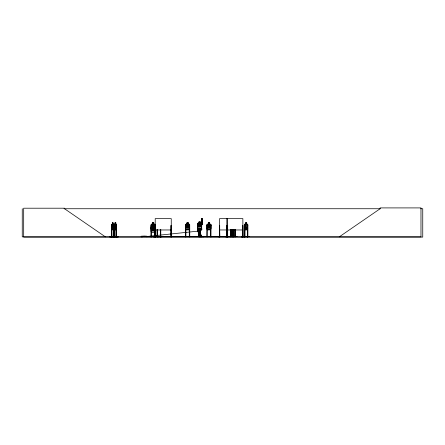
<?xml version="1.0" encoding="UTF-8"?>
<svg xmlns="http://www.w3.org/2000/svg" width="445" height="445" viewBox="0 0 445 445"><rect width="100%" height="100%" fill="white"/><g stroke="black" fill="none" stroke-linecap="round" stroke-linejoin="round"><path stroke-width="0.67" d="M200.25 221.977L200.25 223.251L200.951 223.668L200.945 226.004L200.25 227.006L198.948 227.006L198.248 226.004L198.253 223.668L198.948 223.251L198.904 221.938L200.3 221.955L200.3 223.206L201.251 223.19L201.691 223.657M201.735 223.268L201.735 222.239M202.219 223.268L202.219 222.239M201.724 223.195L201.724 224.714L202.208 224.747L202.208 224.052M202.219 223.779L202.208 223.195M202.214 224.269L202.208 223.629M201.724 224.747L201.719 224.464L202.208 224.747M202.186 219.819L202.18 220.52L201.696 220.52L201.702 219.819L202.186 219.819L202.202 221.059M201.719 220.687L201.713 218.623L202.197 218.623L202.202 220.687M197.619 229.414L198.27 229.431L197.619 229.414L197.636 229.932C199.46 229.92 196.562 229.748 197.992 229.887M200.016 236.818L200.5 234.131L200.361 236.618M218.083 236.818L221.082 236.623M200.517 234.131L200.111 236.818L200.072 229.765L200.545 229.765L200.5 234.921M116.195 229.792L116.468 224.658L115.75 224.169M116.468 228.407L116.24 229.792L114.61 229.792L114.398 228.407L114.649 229.792M231.216 236.846L231.15 229.514M232.679 236.846L232.696 229.514M235.005 236.846L235.06 229.514M235.094 236.818L235.077 236.44M109.676 236.818L118.253 236.823M109.676 236.64L118.225 236.851M116.045 236.846L116.089 228.847M199.883 236.818L200.484 234.131L201.34 236.818M200.478 234.131L199.794 236.618M247.77 228.407L247.398 229.792L244.828 229.792L244.494 228.407L244.867 229.792M237.046 236.618L225.315 236.796M243.026 236.823L242.97 225.515L242.592 225.515L242.67 236.851M155.172 228.407L154.693 229.792L151.417 229.792L150.989 228.407L151.456 229.748L154.665 229.748M154.665 232.468L155.127 231.116M155.177 231.122L154.693 232.513L151.417 232.513L150.989 231.122L150.989 224.664L151.434 224.169L152.385 224.169M189.681 228.402L189.214 229.748L186.004 229.748L185.587 228.402L185.587 224.686L186.004 224.213L189.214 224.213M189.726 228.407L189.247 229.792L185.971 229.792L185.537 228.407M155.995 236.64L155.967 236.501M185.432 236.818L185.47 236.44M206.786 236.64L206.886 224.664L207.331 224.169L208.282 224.169M111.639 236.851L111.651 224.664L112.368 224.169M114.654 224.169L114.465 228.402M201.696 220.52L201.713 218.623M202.18 220.52L202.197 218.623M153.063 225.954C152.59 223.835 150.944 224.669 152.791 226.271C150.332 228.925 153.341 228.029 153.019 226.505C153.191 227.801 155.511 229.136 153.364 226.277C155.322 224.302 153.481 223.985 153.086 226.004M244.872 224.169L244.494 224.664L244.889 224.213L247.398 224.163L246.652 224.163L247.186 224.681L247.186 227.284L246.641 228.402L245.623 228.402L245.078 227.284L245.078 224.681L245.623 224.213L245.657 222.817L246.675 222.817M198.904 223.212L197.997 223.19L197.508 223.651L198.019 223.234M201.296 228.902L201.769 228.897M339.279 236.851L380.13 208.738L380.13 207.91L420.976 207.91L420.976 236.851L22.25 236.851L22.25 208.738M152.429 226.933L151.734 227.395L151.734 229.998L152.429 231.116L153.731 231.116L154.432 229.998L154.432 227.395L153.731 226.933M197.936 229.898L197.914 223.568L197.53 223.574L197.608 229.909L197.636 228.741M201.769 228.964L198.019 229.03M197.602 228.908L197.986 228.919L197.875 229.959M197.914 223.635L197.53 223.635L197.502 227.017L197.981 228.257L201.257 228.257L201.691 226.989L201.691 223.635L201.307 223.613M197.547 228.741L198.019 228.741M201.324 228.719L201.796 228.719L201.769 229.87L201.312 229.881L201.307 223.551L201.691 223.546L201.685 229.887L197.563 229.826M197.897 228.991L197.602 228.997M197.986 229.175L201.296 229.225M197.552 229.754L201.802 229.726M64.013 208.738L380.341 208.738M420.664 208.738L422.75 208.738L422.75 237.09L23.685 237.09L23.685 208.204L64.536 208.204L64.536 208.738L105.382 236.851M201.68 218.69L202.163 218.69M201.707 219.324L202.191 219.335M198.948 221.999L200.25 221.999M115.116 222.773L114.799 227.284L115.138 228.402L115.772 228.402L116.112 227.284L115.795 222.773L115.077 222.773L115.099 224.213M112.351 222.817L113.019 222.817M115.099 222.817L115.772 222.817M152.429 222.817L153.731 222.817L153.731 224.213L154.432 224.681L154.432 227.284L153.731 228.402L152.429 228.402L151.734 227.284L151.734 224.681L152.429 224.213L152.385 222.773L153.781 222.773L153.781 224.169L154.682 224.169L155.172 224.658M188.285 222.817L186.983 222.817L186.983 224.213L186.283 224.681L186.283 227.284L186.983 228.402L188.285 228.402L188.98 227.284L188.98 224.681L188.285 224.213L188.33 222.773L186.933 222.773L186.933 224.169L185.982 224.169L185.537 224.664L185.515 236.851M208.327 222.817L209.634 222.817L209.634 224.213L210.329 224.681L210.329 227.284L209.634 228.402L208.327 228.402L207.631 227.284L207.631 224.681L208.327 224.213L208.282 222.773L209.678 222.773L209.678 224.169L210.58 224.169L211.075 224.658L211.075 228.407L210.596 229.792L207.32 229.792L206.886 228.407M197.997 223.212L201.251 223.206L201.646 223.674L201.646 227.006L201.223 228.218L198.014 228.196M113.002 224.169L113.481 224.169L113.698 224.681L113.653 236.851M114.615 224.169L115.116 224.169M188.33 224.169L189.231 224.169L189.726 224.658L189.754 236.64M244.839 224.169L245.623 224.169M111.879 224.213L113.475 224.213M116.223 224.213L114.626 224.213L114.398 224.664L114.426 236.851M151.456 224.213L154.665 224.213L155.127 224.681L155.083 236.851M207.353 224.213L210.563 224.213M111.651 224.664L111.784 236.823M245.623 224.681L246.663 224.731M152.385 225.487L153.781 225.487L153.781 226.883L154.682 226.883L155.177 227.378M113.341 225.515L113.659 225.515M116.089 225.515L116.406 225.515M152.429 225.537L153.731 225.537M185.515 225.515L185.899 225.515L185.899 236.851L185.943 236.44M189.681 225.515L189.297 225.515L189.297 236.851L189.253 236.44M206.864 225.515L207.248 225.515L207.248 236.851L207.292 236.44M211.025 225.515L210.641 225.515L210.641 236.851L210.596 236.44M219.557 225.515L219.813 236.851M226.828 225.515L227.2 225.515L227.234 236.851M244.5 225.515L244.895 225.515L244.833 236.851L244.8 225.515M247.859 225.515L247.47 225.515L247.431 236.851M152.385 226.883L151.434 226.883L150.989 227.384L151.456 226.933L154.665 226.933M245.623 227.284L246.641 227.284M111.651 228.407L111.901 229.792L113.486 229.792L113.442 224.169M111.879 229.748L113.475 229.748M114.626 229.748L116.223 229.748M199.243 229.759L198.77 229.759L198.815 236.846M210.563 229.748L207.353 229.748L206.936 228.402L206.936 224.686M244.861 229.748L247.398 229.748M155.205 229.965L171.247 229.965M219.557 229.965L242.864 229.965M197.53 236.34L203.443 236.851M111.862 236.44L111.473 236.44L111.489 236.851M113.308 236.44L113.692 236.44M114.226 236.44L114.61 236.44M116.056 236.44L116.44 236.44M227.707 236.44L141.788 236.501L141.788 236.851M230.81 236.44L231.183 236.44M232.529 236.44L232.902 236.44M233.136 236.44L233.508 236.44M234.854 236.44L235.227 236.44M242.558 236.44L243.009 236.44M244.461 236.44L244.934 236.44L244.928 236.851M247.431 236.44L247.898 236.44L247.898 236.851M118.225 236.618L109.692 236.851M151.389 236.556L161.919 236.818M169.851 236.623L172.844 236.64M185.943 236.556L189.253 236.556M207.292 236.556L210.596 236.556M241.435 236.851L249.189 236.64M241.474 236.823L245.824 236.618L241.44 236.618M201.385 229.881L201.413 228.719M198.12 231.183C196.189 232.201 199.961 232.067 197.925 231.15A284.5 0.323 -6 0 0 145.537 236.629M211.108 236.818L211.069 236.44M155.233 236.823L155.205 218.623L171.247 218.623L171.275 236.851M155.388 236.823L155.372 236.44M244.611 236.823L244.65 236.44M244.489 236.818L244.528 224.664L244.555 236.851M114.521 236.818L114.465 236.44M233.269 236.818L233.302 229.514M230.977 229.514L230.955 236.823M116.189 224.169L116.406 236.851L116.429 236.44M200.706 234.131L201.307 236.818M114.615 236.829L114.576 225.515L114.259 225.515L114.243 236.851M111.867 236.829L111.823 225.515L111.511 225.515L111.511 236.851M233.358 236.829L233.347 229.514M230.938 236.796L231.022 229.514M200.851 236.818L200.634 234.131L201.173 236.818M200.673 234.131L201.079 236.818M111.712 228.402L111.918 229.748M246.691 224.163L246.68 222.773L245.59 222.773L245.618 229.792M198.27 229.431L198.286 229.948M200.673 235.472L200.617 234.131L200.461 236.818L200.456 229.765M201.702 219.819L201.719 221.059M202.214 220.776L202.208 221.454M201.724 220.776L201.724 221.454M202.214 221.237L202.208 221.877M201.73 221.237L201.724 221.877M202.219 221.727L202.208 222.311M201.73 221.727L201.724 222.311M247.843 236.851L247.782 224.653L247.414 224.169L247.787 224.714L247.709 236.851M247.62 236.44L247.609 236.851M247.559 225.515L247.526 236.851M246.641 222.817L246.652 229.792M242.864 236.851L242.864 218.623L219.557 218.623L219.541 236.851M242.803 236.44L242.814 236.851M242.697 225.515L242.764 236.851M242.564 236.44L242.564 236.851M235.194 229.514L235.194 236.851M234.888 229.514L234.865 236.851M233.475 229.514L233.497 236.851M233.169 229.514L233.169 236.851M232.869 229.514L232.885 236.851M232.563 229.514L232.54 236.851M230.844 229.514L230.827 236.851M227.695 236.851L227.679 225.515L227.423 236.851M227.579 218.623L227.579 236.851M227.545 225.515L227.529 236.851M227.128 236.44L227.128 236.851M227.095 225.515L227.05 236.851L226.928 225.515M226.828 218.623L226.9 236.851M226.794 236.44L226.794 236.851M226.577 236.501L226.577 236.851M219.696 225.515L219.713 236.851M219.663 225.515L219.646 236.851M211.025 224.681L210.98 236.851M206.908 236.44L206.908 236.851M200.161 229.765L200.161 236.851M199.199 229.759L199.238 236.851M199.154 229.759L199.154 236.846M198.937 236.618L198.859 229.759M189.637 236.44L189.637 236.851M171.336 236.851L171.347 225.515L170.975 225.515L170.941 236.851M171.197 236.44L171.18 236.851M171.075 225.515L171.047 236.851M170.696 236.501L170.696 236.851M160.756 229.514L160.756 236.851M160.678 229.514L160.717 236.851M160.628 236.44L160.617 236.851M160.478 236.44L160.495 236.851M160.35 229.514L160.395 236.851M160.317 236.44L160.317 236.851M158.926 236.501L158.926 236.851M158.387 236.529L158.387 236.851M157.591 236.44L157.591 236.851M157.552 229.514L157.513 236.851M157.474 229.514L157.424 236.851M157.23 229.514L157.23 236.851L157.152 229.514M155.728 229.609L155.728 236.851M155.578 236.851L155.583 225.515L154.743 225.515L154.699 236.851M155.477 225.515L155.511 236.851M155.311 225.515L155.311 236.851M151.389 236.44L151.389 236.851M151.306 236.851L151.35 225.515L150.961 225.515L150.922 236.851M151.005 236.44L151.005 236.851M146.945 236.851L146.945 236.206L144.425 236.028L141.215 236.206L141.215 236.851M142.617 236.501L142.567 236.851M142.033 236.529L142.033 236.851M116.278 229.514L116.262 236.851M116.223 225.515L116.162 236.851M115.75 222.773L115.728 224.213M114.365 236.44L114.365 236.851M113.547 236.44L113.547 236.851M113.469 225.515L113.447 236.851M113.341 228.179L113.319 236.851M112.368 222.773L112.051 227.284L112.39 228.402L113.019 228.402L113.358 227.284L113.047 222.773L112.329 222.773L112.329 224.169M198.948 223.668L198.948 226.004L200.25 226.004L200.25 223.668L198.431 223.635L199.316 225.075C197.374 226.611 199.093 227.328 199.594 225.342C200.055 227.334 201.852 226.605 199.888 225.064C201.663 223.629 200.189 222.873 199.616 224.786L198.909 223.679M199.182 222.211L199.182 222.628L200.016 222.622L200.022 222.205L199.182 222.211M153.531 236.796L158.281 236.618L153.531 236.851M113.241 227.879L112.652 226.577L112.057 227.879L112.507 226.271L112.118 224.653L112.641 225.954L113.219 224.675L112.791 226.277L113.241 227.879M115.989 227.879L115.4 226.577L114.816 227.935L115.261 226.271L114.871 224.653L115.394 225.954L115.967 224.675L115.539 226.277L115.989 227.879M197.524 231.122C198.136 233.019 199.126 229.809 197.524 231.122M154.304 230.599L153.825 230.605L153.086 229.292C152.535 231.511 150.899 230.694 152.791 228.986C150.944 227.384 152.59 226.549 153.063 228.669C153.592 226.666 155.261 227.089 153.369 228.997L154.304 230.599M188.852 227.879L188.38 227.885L187.64 226.577C187.111 228.686 185.387 228.268 187.339 226.271C185.493 224.669 187.139 223.835 187.618 225.954C188.14 223.946 189.809 224.369 187.918 226.277L188.852 227.879M210.201 227.879L209.723 227.885L208.983 226.577C208.46 228.686 206.736 228.268 208.688 226.271C206.842 224.669 208.488 223.835 208.961 225.954C209.489 223.946 211.158 224.369 209.267 226.277L210.201 227.879M112.908 223.051L112.502 223.051L112.502 223.518L112.908 223.518L112.908 223.051M115.656 223.051L115.249 223.051L115.249 223.518L115.656 223.518L115.656 223.051M153.497 223.051L152.663 223.051L152.663 223.518L153.497 223.518L153.497 223.051M188.051 223.051L187.212 223.051L187.212 223.518L188.051 223.518L188.051 223.051M209.4 223.051L208.56 223.051L208.56 223.518L209.4 223.518L209.4 223.051M246.463 223.051L245.807 223.051L245.807 223.518L246.463 223.518L246.463 223.051M113.019 224.681L112.39 224.681L112.39 227.284L113.019 227.284L113.019 224.681M115.772 224.681L115.138 224.681L115.138 227.284L115.772 227.284L115.772 224.681M153.731 224.681L152.429 224.681L152.429 227.284L153.731 227.284L153.731 224.681M188.285 224.681L186.983 224.681L186.983 227.284L188.285 227.284L188.285 224.681M209.634 224.681L208.327 224.681L208.327 227.284L209.634 227.284L209.634 224.681M153.497 225.771L152.663 225.771L152.663 226.232L153.497 226.232L153.497 225.771M153.731 227.395L152.429 227.395L152.429 229.998L153.731 229.998L153.731 227.395"/></g></svg>
